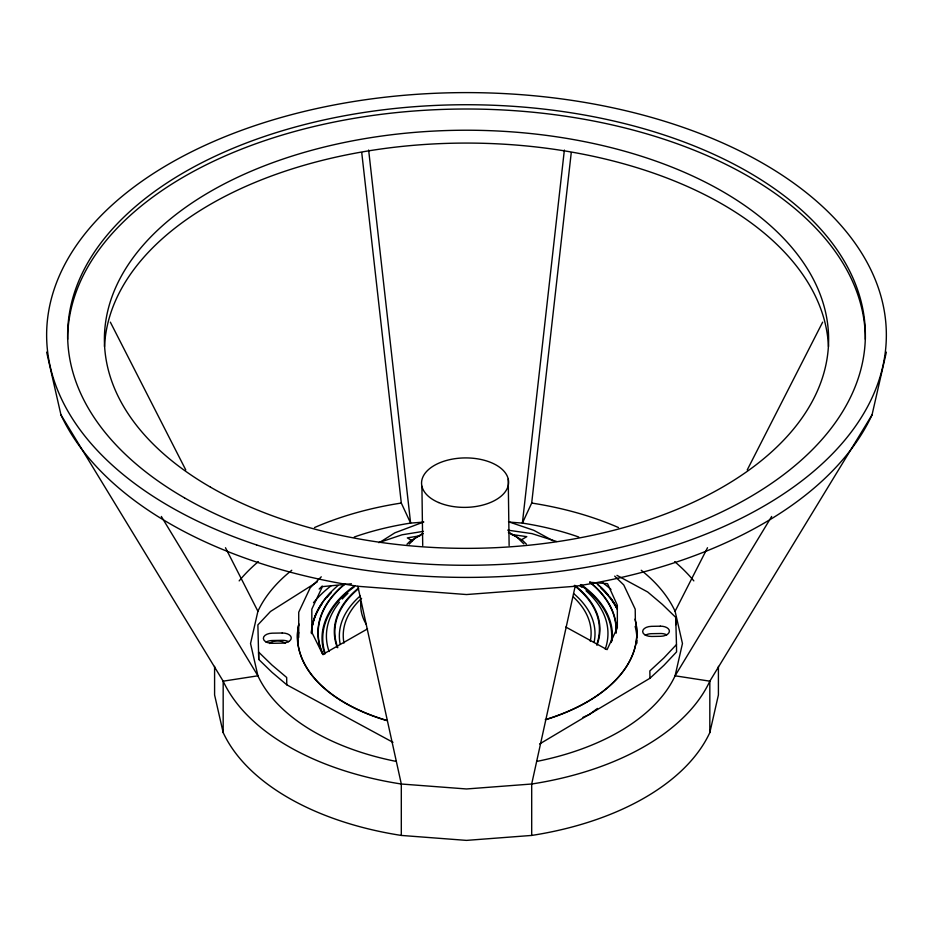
<?xml version="1.0" encoding="UTF-8"?>
<svg xmlns="http://www.w3.org/2000/svg" width="933" height="933" viewBox="0 0 933 933"><rect width="100%" height="100%" fill="white"/><g stroke="black" fill="none" stroke-linecap="round" stroke-linejoin="round"><path stroke-width="1.4" d="M298.723 637.414L298.723 612.235L310.188 587.813L321.267 576.816M564.36 150.061L522.387 523.098A215.955 124.684 0 0 1 578.728 537.011M509.5 522.118L522.387 523.098L531.693 503.05L571.241 152.744M886.35 352.149L872.04 414.882A419.85 242.393 0 0 1 575.16 586.286L531.693 784.012L531.693 835.432L466.5 840.388L401.307 835.432A251.91 145.443 0 0 1 223.174 732.592L214.59 694.957L214.59 666.384M291.772 570.261A215.955 124.684 0 0 0 257.905 611.267L250.545 643.537L257.905 675.807A215.955 124.684 0 0 0 396.059 761.386M531.693 835.432A251.91 145.443 0 0 0 709.826 732.592L718.41 694.957L718.41 666.384M536.942 761.386A215.955 124.684 0 0 0 675.095 675.807L682.455 643.537L675.095 611.267L707.517 547.729M747.228 469.94L822.661 322.13M771.673 516.45L675.095 675.807L709.826 681.172L872.04 414.882M616.97 575.358L647.677 591.989L662.383 604.421L675.725 617.366L676.472 644.563L663.864 657.975L649.846 670.932L649.951 678.256L539.601 743.974M407.01 544.219L410.088 541.163L423.139 533.629M409.155 544.161L415.617 537.735L422.672 533.664M649.951 678.256L663.958 665.299L676.565 651.899L676.472 644.563M597.47 708.427L589.411 714.491L582.985 717.337M317.278 581.889L270.488 611.488L257.881 624.9L258.733 659.433L272.063 672.366L286.781 684.81L392.968 742.318M380.081 542.166L394.857 532.825L423.745 521.967M520.731 540.242L526.783 536.65L511.284 534.434M367.544 628.877L322.76 654.441L311.832 632.341L311.832 609.132L322.398 586.624L351.403 583.778M378.74 542.644L402.041 534.796L423.43 531.344M419.92 535.799L407.336 537.898L412.129 540.72M423.5 522.118L410.613 523.098A215.955 124.684 0 0 0 354.272 537.011M575.16 586.286L466.5 594.543L357.84 586.286A419.85 242.393 0 0 1 60.96 414.882L46.65 352.149M590.496 582.332L607.57 583.685L617.343 605.295L617.343 627.804L607.091 649.648L565.783 627.023M507.669 530.142L531.915 533.606L556.581 541.478M508.485 521.745L533.816 530.317L553.001 540.708M508.368 532.218L516.59 536.813L523.856 543.904M509.231 532.836L522.282 540.137L526.387 544.137M614.695 576.128L623.757 584.968L635.21 609.179L635.373 620.807A169.713 96.426 -0.8 0 1 546.376 719.471M60.96 414.882L223.174 681.172A251.91 145.443 0 0 0 401.307 784.012L466.5 788.968L531.693 784.012A251.91 145.443 0 0 0 709.826 681.172L709.826 732.592M161.327 516.45L257.905 675.807L223.174 681.172L223.174 732.592M110.339 322.13L185.772 469.94M225.483 547.729L257.905 611.267M361.759 152.744L401.307 503.05L410.613 523.098L368.64 150.061M357.84 586.286L401.307 784.012L401.307 835.432M675.725 617.366L675.819 624.69M508.228 479.037L509.126 545.548M421.914 486.28L422.719 545.56M286.781 684.81L286.676 677.475L271.969 665.042L258.639 652.097L258.733 659.433M239.163 580.886A251.91 145.443 0 0 1 258.324 561.631M314.468 527.565A251.91 145.443 0 0 1 401.307 503.05M531.693 503.05A251.91 145.443 0 0 1 618.532 527.565M674.676 561.631A251.91 145.443 0 0 1 693.837 580.886M269.637 643.513A8.91 5.143 0 0 1 285.066 643.373M641.228 570.261A215.955 124.684 0 0 1 675.095 611.267M104.508 346.575A362.121 209.074 0 0 1 466.5 143.076A362.121 209.074 0 0 1 828.492 346.575M67.642 339.285A398.858 230.276 0 0 1 466.5 109.009A398.858 230.276 0 0 1 865.357 339.285M366.354 624.515A105.989 60.225 -0.8 0 1 360.919 601.598M386.449 720.509A169.713 96.426 -0.8 0 1 298.887 623.874M319.168 589.061A169.713 96.426 -0.8 0 1 322.247 586.052M265.987 642.114A8.91 5.062 -0.8 0 1 272.238 640.516L282.326 640.33A8.91 5.062 -0.8 0 1 288.659 641.706M340.113 643.805A127.833 72.634 -0.8 0 1 360.301 595.86M573.9 593.773A127.833 72.634 -0.8 0 1 594.158 641.927M343.974 643.07A123.949 70.43 -0.8 0 1 361.607 598.321M573.527 597.132A123.949 70.43 -0.8 0 1 590.286 641.239M636.971 640.4A169.713 96.426 -0.8 0 1 636.912 643.21M297.592 642.324A169.713 96.426 -0.8 0 1 298.712 632.516M313.5 602.695A169.713 96.426 -0.8 0 1 331.052 585.807M602.543 582.589A169.713 96.426 -0.8 0 1 610.963 589.434M635.151 626.451A169.713 96.426 -0.8 0 1 636.901 637.601M311.82 628.842A155.904 88.588 -0.8 0 1 322.235 603.441M327.191 597.027A155.904 88.588 -0.8 0 1 330.97 592.887M600.945 588.023A155.904 88.588 -0.8 0 1 610.252 598.251M611.138 599.418A155.904 88.588 -0.8 0 1 617.11 609.097M635.058 619.115A169.713 96.426 -0.8 0 1 545.269 719.635M387.23 720.521A169.713 96.426 -0.8 0 1 298.607 625.18M645.286 635.268A8.91 5.062 -0.8 0 1 651.537 633.682L660.447 633.519A8.91 5.062 -0.8 0 1 666.78 634.883M574.285 585.597A132.299 75.165 -0.8 0 1 597.027 643.665M337.793 647.654A132.299 75.165 -0.8 0 1 358.68 588.595M574.705 585.271A132.813 75.468 -0.8 0 1 596.91 645.298M337.291 647.56A132.813 75.468 -0.8 0 1 358.249 588.268M586.052 590.787A140.79 79.993 -0.8 0 1 605.225 649.135M329.092 651.537A140.79 79.993 -0.8 0 1 339.53 602.17M342.236 599.009A140.79 79.993 -0.8 0 1 347.927 593.306M579.755 585.667A140.79 79.993 -0.8 0 1 581.935 587.347M325.057 652.995A144.475 82.092 -0.8 0 1 354.377 586.822M580.431 585.038A144.475 82.092 -0.8 0 1 611.185 642.522M324.801 654.161A145.186 82.501 -0.8 0 1 354.913 585.562M580.991 584.536A145.186 82.501 -0.8 0 1 612.071 640.959M323.226 654.604A148.965 84.646 -0.8 0 1 345.268 583.871M589.679 582.192A148.965 84.646 -0.8 0 1 616.002 632.901M322.981 654.558A149.222 84.786 -0.8 0 1 345.058 583.696M589.889 582.017A149.222 84.786 -0.8 0 1 616.258 632.819M311.459 633.659A155.741 88.495 -0.8 0 1 337.874 585.597M596.84 583.557A155.741 88.495 -0.8 0 1 599.837 586.192M600.794 587.079A155.741 88.495 -0.8 0 1 608.433 595.207M610.089 597.295A155.741 88.495 -0.8 0 1 616.946 608.141M311.377 632.714A155.893 88.577 -0.8 0 1 330.97 592.408M597.995 584.886A155.893 88.577 -0.8 0 1 617.086 608.619M282.221 633.006L272.144 633.18A8.91 5.062 -0.8 0 0 263.374 638.405A8.91 5.062 -0.8 0 0 272.424 643.303L282.501 643.129A8.91 5.062 -0.8 0 0 291.271 637.904A8.91 5.062 -0.8 0 0 282.221 633.006M660.342 626.183L651.444 626.346A8.91 5.062 -0.8 0 0 642.674 631.571A8.91 5.062 -0.8 0 0 651.712 636.469L660.622 636.306A8.91 5.062 -0.8 0 0 669.393 631.081A8.91 5.062 -0.8 0 0 660.342 626.183M256.575 544.93A419.85 242.393 0 0 0 886.35 335.005A419.85 242.393 0 0 0 256.575 125.08A419.85 242.393 0 0 0 256.575 544.93M184.466 497.837A398.858 230.276 0 0 0 851.771 394.601A398.858 230.276 0 0 0 363.264 112.578A398.858 230.276 0 0 0 184.466 497.837M210.438 487.119A362.121 209.074 0 0 0 816.282 393.399A362.121 209.074 0 0 0 372.78 137.349A362.121 209.074 0 0 0 210.438 487.119M438.568 502.514A43.536 24.736 -0.8 0 0 508.228 485.487A43.536 24.736 -0.8 0 0 448.411 459.957A43.536 24.736 -0.8 0 0 438.568 502.514"/></g></svg>
